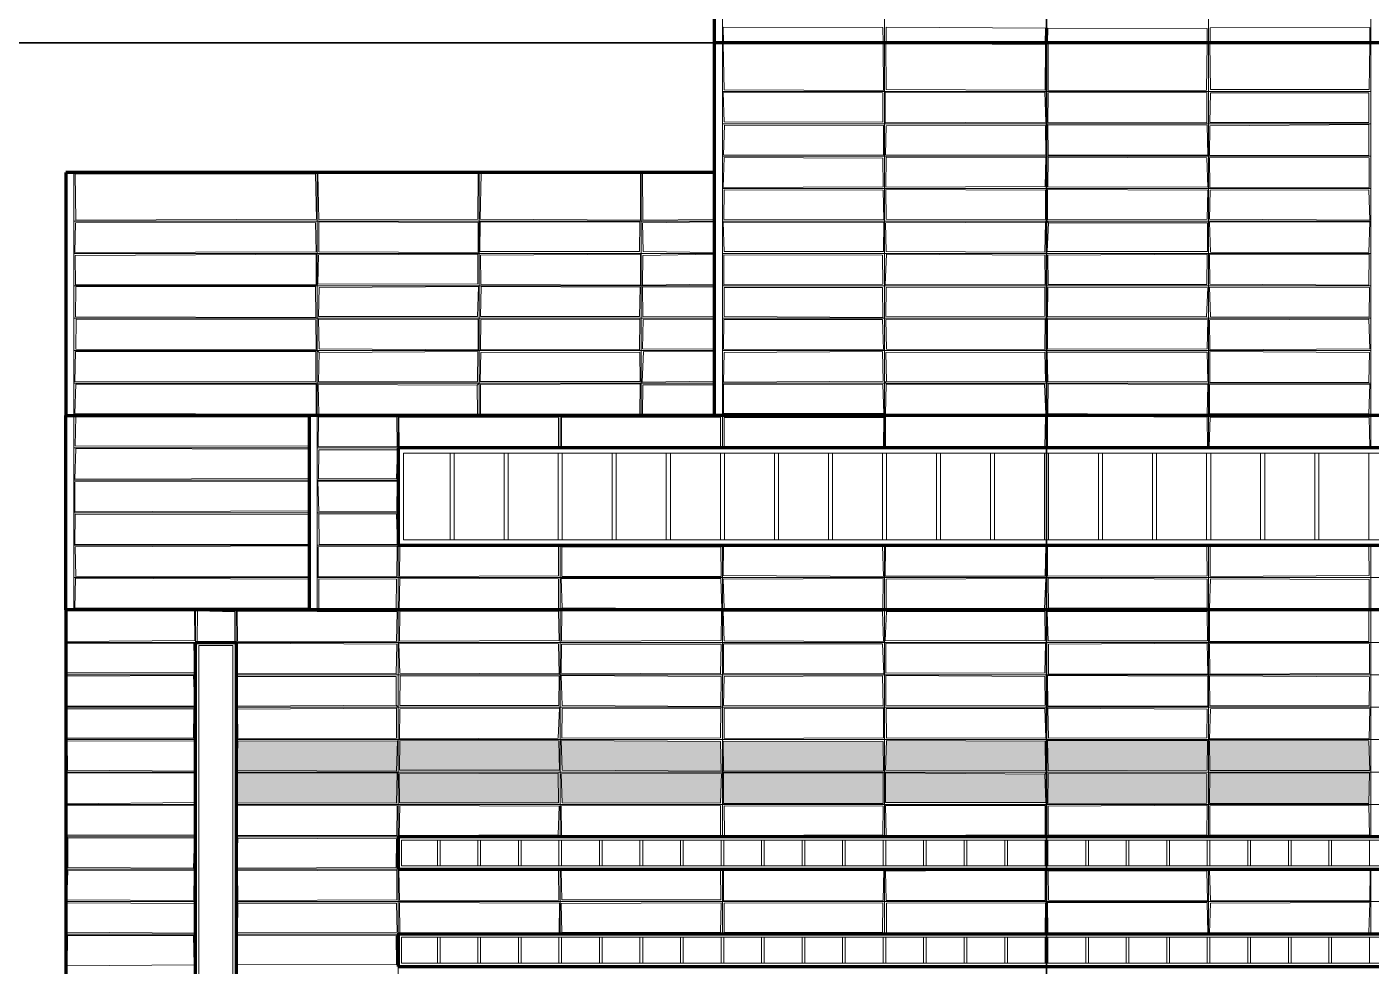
# Model space of a CAD drawing. Extents: x -50000 to 1632000, y -47600 to 308800.
# Drawn here: x 1426056 to 1475814, y 37013 to 71787 of the extents above; entities that cross this region are included whole.
import ezdxf

# ---------------------------------------------------------------- set-up
doc = ezdxf.new("R2010")
doc.units = 0
doc.header["$MEASUREMENT"] = 0
doc.layers.get('Defpoints').update_dxf_attribs({"color": 6})
doc.layers.add('2', color=7, linetype='Continuous')

msp = doc.modelspace()

# ---------------------------------------------------------------- hatches: boundary and pattern name
at = {"layer": '2', "linetype": 'Continuous'}
h = msp.add_hatch(color=251, dxfattribs=at)
h.dxf.hatch_style = 1
h.paths.add_polyline_path([(1439770.2, 45359.5), (1433859.1, 45345.8), (1433843.4, 44260.5), (1439731.7, 44228.1)])
h = msp.add_hatch(color=251, dxfattribs=at)
h.dxf.hatch_style = 1
h.paths.add_polyline_path([(1445748.6, 45354.9), (1439858.3, 45360.8), (1439850.5, 44265.6), (1445773.3, 44264.7)])
h = msp.add_hatch(color=251, dxfattribs=at)
h.dxf.hatch_style = 1
h.paths.add_polyline_path([(1451736.6, 45328.1), (1445827.9, 45360.6), (1445868, 44261.8), (1451756.4, 44235.6)])
h = msp.add_hatch(color=251, dxfattribs=at)
h.dxf.hatch_style = 1
h.paths.add_polyline_path([(1457751.3, 45334.3), (1451833.1, 45336.4), (1451842.5, 44231.6), (1457760.3, 44245)])
h = msp.add_hatch(color=251, dxfattribs=at)
h.dxf.hatch_style = 1
h.paths.add_polyline_path([(1463743.4, 45346.2), (1457872.1, 45367.3), (1457833.8, 44265.7), (1463763.3, 44255.6)])
h = msp.add_hatch(color=251, dxfattribs=at)
h.dxf.hatch_style = 1
h.paths.add_polyline_path([(1469757.5, 45362), (1463837.7, 45363), (1463856.6, 44243), (1469748.7, 44262.5)])
h = msp.add_hatch(color=251, dxfattribs=at)
h.dxf.hatch_style = 1
h.paths.add_polyline_path([(1475730.9, 45353.6), (1469830.5, 45370.1), (1469842.6, 44252.5), (1475768.8, 44256.7)])
h = msp.add_hatch(color=251, dxfattribs=at)
h.dxf.hatch_style = 1
h.paths.add_polyline_path([(1439765.2, 44170.5), (1433848.5, 44174.7), (1433827.2, 43062), (1439731.6, 43051.9)])
h = msp.add_hatch(color=251, dxfattribs=at)
h.dxf.hatch_style = 1
h.paths.add_polyline_path([(1445726.4, 44158.4), (1439836.5, 44138.3), (1439852.4, 43055.5), (1445736.5, 43055.7)])
h = msp.add_hatch(color=251, dxfattribs=at)
h.dxf.hatch_style = 1
h.paths.add_polyline_path([(1451762, 44143.8), (1445830, 44130.1), (1445870.3, 43061.9), (1451725.3, 43040.4)])
h = msp.add_hatch(color=251, dxfattribs=at)
h.dxf.hatch_style = 1
h.paths.add_polyline_path([(1457753.5, 44174.9), (1451840.9, 44172.1), (1451841.7, 43030.5), (1457750.3, 43030.3)])
h = msp.add_hatch(color=251, dxfattribs=at)
h.dxf.hatch_style = 1
h.paths.add_polyline_path([(1463732.9, 44125.3), (1457833.3, 44174.6), (1457834.3, 43071.8), (1463773.7, 43070.6)])
h = msp.add_hatch(color=251, dxfattribs=at)
h.dxf.hatch_style = 1
h.paths.add_polyline_path([(1469737.1, 44128.6), (1463854.3, 44147), (1463843.3, 43038.4), (1469731.7, 43049.1)])
h = msp.add_hatch(color=251, dxfattribs=at)
h.dxf.hatch_style = 1
h.paths.add_polyline_path([(1475749.3, 44159.1), (1469847.7, 44163.8), (1469830.8, 43031.4), (1475727.6, 43035)])

# ---------------------------------------------------------------- linework, layer by layer
at = {"layer": '2', "linetype": 'Continuous', "lineweight": 70}
for p, q in [((1451500, 74800), (1451500, 71200)), ((1476100, 71200), (1451500, 71200)), ((1451500, 71200), (1451500, 57400)), ((1427500, 66400), (1427500, 57400)), ((1451466.3, 66400), (1427500, 66400)), ((1427500, 57400), (1436500, 57400)), ((1427500, 50200), (1427500, 57400)), ((1487800, 56200), (1439800, 56200)), ((1439800, 56200), (1439800, 52600)), ((1439800, 52600), (1487800, 52600))]:
    msp.add_line(p, q, dxfattribs=at)
at = {"layer": '2', "color": 8, "linetype": 'Continuous', "lineweight": 13}
for p, q in [((1451800, 56200), (1451800, 74800)), ((1457800, 56200), (1457800, 74800)), ((1463800, 56200), (1463800, 74800)), ((1469800, 56200), (1469800, 74800)), ((1475800, 56200), (1475800, 74800)), ((1475800, 69400), (1451800, 69400)), ((1475800, 68200), (1451800, 68200)), ((1475800, 67000), (1451800, 67000)), ((1427800, 66400), (1427800, 50200)), ((1436800, 66400), (1436800, 50200)), ((1442800, 57400), (1442800, 66400)), ((1448800, 57400), (1448800, 66400)), ((1475800, 65800), (1451800, 65800)), ((1451500, 64600), (1427800, 64600)), ((1475800, 64600), (1451800, 64600)), ((1427800, 63400), (1451500, 63400)), ((1475800, 63400), (1451800, 63400)), ((1451500, 62200), (1427800, 62200)), ((1475800, 62200), (1451800, 62200)), ((1451500, 61000), (1427800, 61000)), ((1475800, 61000), (1451800, 61000)), ((1451500, 59800), (1427800, 59800)), ((1475800, 59800), (1451800, 59800)), ((1451500, 58600), (1427800, 58600)), ((1475800, 58600), (1451800, 58600)), ((1439800, 56200), (1439800, 57400)), ((1445800, 56200), (1445800, 57400)), ((1436500, 56200), (1427800, 56200)), ((1439800, 56200), (1436800, 56200)), ((1436500, 55000), (1427800, 55000)), ((1439800, 55000), (1436800, 55000)), ((1436500, 53800), (1427800, 53800)), ((1439800, 53800), (1436800, 53800)), ((1436500, 52600), (1427800, 52600)), ((1439800, 52600), (1436800, 52600)), ((1439800, 11800), (1439800, 52600)), ((1445800, 41800), (1445800, 52600)), ((1451800, 52600), (1451800, 41800)), ((1457800, 41800), (1457800, 52600)), ((1463800, 52600), (1463800, 41800)), ((1469800, 41800), (1469800, 52600)), ((1475800, 41800), (1475800, 52600)), ((1436500, 51400), (1427800, 51400)), ((1502500, 51400), (1436800, 51400)), ((1427500, 50200), (1427500, 11800)), ((1432300, 11800), (1432300, 50200)), ((1433800, 50200), (1433800, 11800)), ((1506100, 49000), (1427500, 49000)), ((1432300, 47800), (1427500, 47800)), ((1506100, 47800), (1433800, 47800)), ((1432300, 46600), (1427500, 46600)), ((1506100, 46600), (1433800, 46600)), ((1432300, 45400), (1427500, 45400)), ((1506100, 45400), (1433800, 45400)), ((1432300, 44200), (1427500, 44200)), ((1506100, 44200), (1433800, 44200)), ((1432300, 43000), (1427500, 43000)), ((1519150, 43000), (1433800, 43000)), ((1432300, 41800), (1427500, 41800)), ((1519150, 41800), (1433800, 41800)), ((1432300, 40600), (1427500, 40600)), ((1514800, 40600), (1433800, 40600)), ((1445800, 38200), (1445800, 40600)), ((1451800, 40600), (1451800, 38200)), ((1457800, 38200), (1457800, 40600)), ((1463800, 40600), (1463800, 38200)), ((1469800, 38200), (1469800, 40600)), ((1475800, 38200), (1475800, 40600)), ((1432300, 39400), (1427500, 39400)), ((1519150, 39400), (1433800, 39400)), ((1432300, 38200), (1427500, 38200)), ((1519150, 38200), (1433800, 38200))]:
    msp.add_line(p, q, dxfattribs=at)
at = {"layer": '2', "color": 8, "linetype": 'Continuous', "lineweight": 9}
for p, q in [((1451832.8, 71774.4), (1457737.1, 71758.3)), ((1451841.5, 71200), (1451832.8, 71774.4)), ((1457754.7, 71200), (1457737.1, 71758.3)), ((1457857.2, 71200), (1457857.7, 71773.1)), ((1457857.7, 71773.1), (1463755.7, 71736.9)), ((1463750, 71200), (1463755.7, 71736.9)), ((1463840.7, 71200), (1463852.6, 71736.9)), ((1463852.6, 71736.9), (1469740.3, 71731.1)), ((1469743.8, 71200), (1469740.3, 71731.1)), ((1469858.7, 71200), (1469859.5, 71747.3)), ((1469859.5, 71747.3), (1475766.8, 71763.4)), ((1475765.3, 71200), (1475766.8, 71763.4)), ((1457754.6, 71173.4), (1451831.8, 71152.5)), ((1457761.3, 69434.6), (1457754.6, 71173.4)), ((1457856.9, 71173.4), (1463757, 71133.8)), ((1457866, 69474.4), (1457856.9, 71173.4)), ((1463854.2, 71165), (1469742.9, 71163.9)), ((1463861.4, 69436.8), (1463854.2, 71165)), ((1469725.4, 69440.8), (1469742.9, 71163.9)), ((1469844, 71157), (1475763, 71147.6)), ((1469869.3, 69469.5), (1469844, 71157)), ((1451831.8, 71152.5), (1451867.7, 69457.1)), ((1463750.1, 69440.4), (1463757, 71133.8)), ((1475742.5, 69464), (1475763, 71147.6)), ((1451829.5, 69360.4), (1457745.9, 69344.5)), ((1451867.3, 68270.1), (1451829.5, 69360.4)), ((1451867.7, 69457.1), (1457761.3, 69434.6)), ((1457736.6, 68260.7), (1457745.9, 69344.5)), ((1457827.9, 68240.6), (1457828.6, 69362.9)), ((1457828.6, 69362.9), (1463735.5, 69370)), ((1457866, 69474.4), (1463750.1, 69440.4)), ((1463772.7, 68258.5), (1463735.5, 69370)), ((1463844.3, 68240.8), (1463854.3, 69342.7)), ((1463854.3, 69342.7), (1469729.2, 69358.7)), ((1463861.4, 69436.8), (1469725.4, 69440.8)), ((1469738.8, 68233.7), (1469729.2, 69358.7)), ((1469846.8, 68248), (1469869.8, 69346.5)), ((1469869.3, 69469.5), (1475742.5, 69464)), ((1469869.8, 69346.5), (1475726.9, 69343.8)), ((1475731.5, 68252.5), (1475726.9, 69343.8)), ((1451867.3, 68270.1), (1457736.6, 68260.7)), ((1457827.9, 68240.6), (1463772.7, 68258.5)), ((1463844.3, 68240.8), (1469738.8, 68233.7)), ((1469842.1, 68128), (1475731.5, 68169.6)), ((1469846.8, 68248), (1475731.5, 68252.5)), ((1475726.8, 67026.2), (1475731.5, 68169.6)), ((1451846.8, 67055.8), (1451873, 68144.9)), ((1451873, 68144.9), (1457762.2, 68135.1)), ((1457764.1, 67038.8), (1457762.2, 68135.1)), ((1457837.8, 67043.9), (1457857.9, 68126.4)), ((1457857.9, 68126.4), (1463761.4, 68135.1)), ((1463773.9, 67037.9), (1463761.4, 68135.1)), ((1463849, 68165.4), (1469742, 68150.2)), ((1463854.5, 67040.5), (1463849, 68165.4)), ((1469770.5, 67037.5), (1469742, 68150.2)), ((1469828.6, 67037.8), (1469842.1, 68128)), ((1451827.4, 65843.3), (1451865.2, 66946.5)), ((1451846.8, 67055.8), (1457764.1, 67038.8)), ((1451865.2, 66946.5), (1457737, 66925.9)), ((1457748, 65870.2), (1457737, 66925.9)), ((1457837.8, 67043.9), (1463773.9, 67037.9)), ((1457856.2, 65853.8), (1457860, 66965.1)), ((1457860, 66965.1), (1463771.2, 66952.3)), ((1463746.4, 65872.9), (1463771.2, 66952.3)), ((1463844.7, 65869.7), (1463860.4, 66961.4)), ((1463854.5, 67040.5), (1469770.5, 67037.5)), ((1463860.4, 66961.4), (1469733.4, 66935.8)), ((1469773.1, 65849.2), (1469733.4, 66935.8)), ((1469828.6, 67037.8), (1475726.8, 67026.2)), ((1469829.4, 66951.5), (1475744.7, 66932.8)), ((1469839.8, 65826.2), (1469829.4, 66951.5)), ((1475745.2, 65828.4), (1475744.7, 66932.8)), ((1427848, 66339.4), (1436737, 66352.2)), ((1427870.8, 64628.9), (1427848, 66339.4)), ((1436771.4, 64673.1), (1436737, 66352.2)), ((1436826.1, 66350.5), (1442765.9, 66360.5)), ((1436859.6, 64638.6), (1436826.1, 66350.5)), ((1442747.3, 64671.4), (1442765.9, 66360.5)), ((1442838.3, 64667.8), (1442869.5, 66348.4)), ((1442869.5, 66348.4), (1448766.6, 66358.2)), ((1448769.5, 64632.4), (1448766.6, 66358.2)), ((1448839.6, 66367.6), (1451466.1, 66345.8)), ((1448853.1, 64634.7), (1448839.6, 66367.6)), ((1451827.4, 65843.3), (1457748, 65870.2)), ((1451850, 64653.8), (1451866, 65748.2)), ((1451866, 65748.2), (1457754.6, 65741.4)), ((1457773.9, 64642.8), (1457754.6, 65741.4)), ((1457847.2, 65770), (1463763.2, 65738.8)), ((1457865.3, 64662.6), (1457847.2, 65770)), ((1457856.2, 65853.8), (1463746.4, 65872.9)), ((1463760.9, 64652.2), (1463763.2, 65738.8)), ((1463834.7, 65763.7), (1469770, 65736.7)), ((1463835.4, 64644.1), (1463834.7, 65763.7)), ((1463844.7, 65869.7), (1469773.1, 65849.2)), ((1469749.9, 64662.2), (1469770, 65736.7)), ((1469828.7, 64664.9), (1469858.3, 65747.4)), ((1469839.8, 65826.2), (1475745.2, 65828.4)), ((1469858.3, 65747.4), (1475727.5, 65748.3)), ((1475772.4, 64629.2), (1475727.5, 65748.3)), ((1427854.6, 64536.1), (1427831.6, 63438.3)), ((1436743.9, 64549.8), (1427854.6, 64536.1)), ((1427870.8, 64628.9), (1436771.4, 64673.1)), ((1436760.8, 63458.5), (1436743.9, 64549.8)), ((1436859.6, 64638.6), (1442747.3, 64671.4)), ((1436862.6, 64572.1), (1442762.5, 64543.6)), ((1436864.6, 63455.3), (1436862.6, 64572.1)), ((1442757.8, 63432.8), (1442762.5, 64543.6)), ((1442828.1, 63474.6), (1442831.1, 64565.3)), ((1442831.1, 64565.3), (1448747.2, 64560.9)), ((1442838.3, 64667.8), (1448769.5, 64632.4)), ((1448728.8, 63468), (1448747.2, 64560.9)), ((1448846.2, 64527.1), (1451464.2, 64564.4)), ((1448865.1, 63465), (1448846.2, 64527.1)), ((1448853.1, 64634.7), (1451464, 64660.1)), ((1451832.1, 64562.3), (1457773.2, 64543.3)), ((1451863.4, 63474.6), (1451832.1, 64562.3)), ((1451850, 64653.8), (1457773.9, 64642.8)), ((1457761.9, 63469.1), (1457773.2, 64543.3)), ((1457842, 64529.9), (1463755.7, 64552)), ((1457863.8, 63468.2), (1457842, 64529.9)), ((1457865.3, 64662.6), (1463760.9, 64652.2)), ((1463740.3, 63450.4), (1463755.7, 64552)), ((1463800, 64600), (1463869.6, 64526.4)), ((1463827.3, 63473), (1463869.6, 64526.4)), ((1463835.4, 64644.1), (1469749.9, 64662.2)), ((1463869.6, 64526.4), (1469760.7, 64535.3)), ((1469755.1, 63471.4), (1469760.7, 64535.3)), ((1469828.7, 64664.9), (1475772.4, 64629.2)), ((1469829.1, 64561.2), (1475771.5, 64570.5)), ((1469863.7, 63447.1), (1469829.1, 64561.2)), ((1475729.4, 63433.3), (1475771.5, 64570.5)), ((1427831.6, 63438.3), (1436760.8, 63458.5)), ((1427849, 63326.2), (1436768.2, 63373.4)), ((1427859.8, 62234.2), (1427849, 63326.2)), ((1436761.6, 62235.9), (1436768.2, 63373.4)), ((1436831.7, 62267), (1436855.7, 63350.4)), ((1436855.7, 63350.4), (1442745.7, 63374.4)), ((1436864.6, 63455.3), (1442757.8, 63432.8)), ((1442746.7, 62273.2), (1442745.7, 63374.4)), ((1442828.1, 63474.6), (1448728.8, 63468)), ((1442847, 63334.7), (1448770.8, 63374.1)), ((1442860, 62253.1), (1442847, 63334.7)), ((1448773.9, 62229.2), (1448770.8, 63374.1)), ((1448841.1, 62225.2), (1448861.1, 63326.7)), ((1448861.1, 63326.7), (1451464.9, 63369.5)), ((1448865.1, 63465), (1451465.4, 63439.3)), ((1451849.2, 62235.5), (1451859.2, 63347.8)), ((1451859.2, 63347.8), (1457731.1, 63340.7)), ((1451863.4, 63474.6), (1457761.9, 63469.1)), ((1457738.5, 62259.7), (1457731.1, 63340.7)), ((1457828.9, 62236.9), (1457873.9, 63368.4)), ((1457863.8, 63468.2), (1463740.3, 63450.4)), ((1457873.9, 63368.4), (1463735, 63337.3)), ((1463744.5, 62249), (1463735, 63337.3)), ((1463827.3, 63473), (1469755.1, 63471.4)), ((1463852.7, 63336.1), (1469742.9, 63367.8)), ((1463856.2, 62250.1), (1463852.7, 63336.1)), ((1469727.3, 62249.6), (1469742.9, 63367.8)), ((1469828, 63357.1), (1475745.8, 63373.6)), ((1469839.1, 62264.2), (1469828, 63357.1)), ((1469863.7, 63447.1), (1475729.4, 63433.3)), ((1475728.7, 62228.6), (1475745.8, 63373.6)), ((1427859.8, 62234.2), (1436761.6, 62235.9)), ((1436831.7, 62267), (1442746.7, 62273.2)), ((1442860, 62253.1), (1448773.9, 62229.2)), ((1448841.1, 62225.2), (1451463.4, 62264.1)), ((1451849.2, 62235.5), (1457738.5, 62259.7)), ((1457828.9, 62236.9), (1463744.5, 62249)), ((1463856.2, 62250.1), (1469727.3, 62249.6)), ((1469839.1, 62264.2), (1475728.7, 62228.6)), ((1427856.3, 61050.1), (1427868.6, 62156.7)), ((1427868.6, 62156.7), (1436735.6, 62174.3)), ((1436746.2, 61028.3), (1436735.6, 62174.3)), ((1436846.3, 61069.9), (1436874.1, 62142.1)), ((1436874.1, 62142.1), (1442768.9, 62170.6)), ((1442729.9, 61060.9), (1442768.9, 62170.6)), ((1442842.7, 61060.5), (1442871.5, 62169.4)), ((1442871.5, 62169.4), (1448751.9, 62149.5)), ((1448728.4, 61067.9), (1448751.9, 62149.5)), ((1448841.3, 62162.8), (1451463.9, 62151.1)), ((1448854.5, 61047.4), (1448841.3, 62162.8)), ((1451861.7, 62143.6), (1457727.2, 62143.7)), ((1451866, 61065.4), (1451861.7, 62143.6)), ((1457739.3, 61028.1), (1457727.2, 62143.7)), ((1457855, 61061), (1457867.2, 62139.9)), ((1457867.2, 62139.9), (1463738.8, 62146.4)), ((1463738.1, 61073.3), (1463738.8, 62146.4)), ((1463839.8, 61064), (1463844.2, 62140.9)), ((1463844.2, 62140.9), (1469771.2, 62125.5)), ((1469725.7, 61049.2), (1469771.2, 62125.5)), ((1469829, 62145.2), (1475760.3, 62133.8)), ((1469873, 61053.3), (1469829, 62145.2)), ((1475742.5, 61040.2), (1475760.3, 62133.8)), ((1427856.3, 61050.1), (1436746.2, 61028.3)), ((1427872.4, 59859.8), (1427874.2, 60960.8)), ((1427874.2, 60960.8), (1436748.6, 60946.3)), ((1436767.3, 59846.9), (1436748.6, 60946.3)), ((1436846.3, 61069.9), (1442729.9, 61060.9)), ((1436856.6, 60967.7), (1442759.1, 60959.2)), ((1436873.3, 59865.9), (1436856.6, 60967.7)), ((1442757.9, 59827.5), (1442759.1, 60959.2)), ((1442842.7, 61060.5), (1448728.4, 61067.9)), ((1442849.1, 59835.8), (1442860.2, 60953.9)), ((1442860.2, 60953.9), (1448750.3, 60963.5)), ((1448732.2, 59827.3), (1448750.3, 60963.5)), ((1448838.8, 59865.7), (1448870, 60953.3)), ((1448854.5, 61047.4), (1451464.7, 61066.8)), ((1448870, 60953.3), (1451463.3, 60935)), ((1451838.2, 59849.6), (1451860.2, 60953)), ((1451860.2, 60953), (1457726, 60951.4)), ((1451866, 61065.4), (1457739.3, 61028.1)), ((1457762.9, 59838.2), (1457726, 60951.4)), ((1457853.8, 60957.8), (1463744.5, 60969.9)), ((1457872, 59853.9), (1457853.8, 60957.8)), ((1457855, 61061), (1463738.1, 61073.3)), ((1463738, 59839.1), (1463744.5, 60969.9)), ((1463834.6, 60963), (1469773.3, 60945.5)), ((1463834.9, 59849.5), (1463834.6, 60963)), ((1463839.8, 61064), (1469725.7, 61049.2)), ((1469740.9, 59871.8), (1469773.3, 60945.5)), ((1469828.1, 60944.6), (1475734.5, 60967.4)), ((1469849.4, 59831.7), (1469828.1, 60944.6)), ((1469873, 61053.3), (1475742.5, 61040.2)), ((1475762.3, 59863.4), (1475734.5, 60967.4)), ((1427832.1, 58646.3), (1427859.6, 59764.3)), ((1427859.6, 59764.3), (1436748.3, 59767.3)), ((1427872.4, 59859.8), (1436767.3, 59846.9)), ((1436745.9, 58651.9), (1436748.3, 59767.3)), ((1436800, 59800), (1436870.9, 59726.6)), ((1436845.2, 58649.3), (1436870.9, 59726.6)), ((1436870.9, 59726.6), (1442753.9, 59773.2)), ((1436873.3, 59865.9), (1442757.9, 59827.5)), ((1442738.1, 58644.1), (1442753.9, 59773.2)), ((1442830.7, 58656.2), (1442856.7, 59729.9)), ((1442849.1, 59835.8), (1448732.2, 59827.3)), ((1442856.7, 59729.9), (1448742.3, 59740.7)), ((1448763.1, 58662.5), (1448742.3, 59740.7)), ((1448833.2, 58628.5), (1448875, 59769.9)), ((1448838.8, 59865.7), (1451463.3, 59852.4)), ((1448875, 59769.9), (1451463.7, 59759.5)), ((1451836.3, 58634.9), (1451863.8, 59735.8)), ((1451838.2, 59849.6), (1457762.9, 59838.2)), ((1451863.8, 59735.8), (1457727.7, 59764)), ((1457750.5, 58675), (1457727.7, 59764)), ((1457847.2, 59728.4), (1463733, 59747.2)), ((1457875, 58673.2), (1457847.2, 59728.4)), ((1457872, 59853.9), (1463738, 59839.1)), ((1463757.1, 58652.9), (1463733, 59747.2)), ((1463825.4, 59743.8), (1469750.2, 59740.6)), ((1463846.2, 58642), (1463825.4, 59743.8)), ((1463834.9, 59849.5), (1469740.9, 59871.8)), ((1469769.1, 58668.3), (1469750.2, 59740.6)), ((1469840.8, 58626.2), (1469844.1, 59766.3)), ((1469844.1, 59766.3), (1475748.6, 59735.9)), ((1469849.4, 59831.7), (1475762.3, 59863.4)), ((1475726.3, 58635.5), (1475748.6, 59735.9)), ((1427832.1, 58646.3), (1436745.9, 58651.9)), ((1427832.7, 57471.2), (1427865.3, 58561.9)), ((1427865.3, 58561.9), (1436762.6, 58562.2)), ((1436762.5, 57442.5), (1436762.6, 58562.2)), ((1436838.1, 58551.8), (1442725.7, 58526.9)), ((1436861.6, 57456), (1436838.1, 58551.8)), ((1436845.2, 58649.3), (1442738.1, 58644.1)), ((1442800, 58600), (1442725.7, 58526.9)), ((1442735.8, 57443.4), (1442725.7, 58526.9)), ((1442830.7, 58656.2), (1448763.1, 58662.5)), ((1442850.5, 58551.9), (1448751.9, 58568.6)), ((1442853, 57437.3), (1442850.5, 58551.9)), ((1448743, 57450.5), (1448751.9, 58568.6)), ((1448833.2, 58628.5), (1451463.8, 58665.5)), ((1448848.8, 57431.4), (1448853.9, 58537.1)), ((1448853.9, 58537.1), (1451463.2, 58534)), ((1451836.3, 58634.9), (1457750.5, 58675)), ((1451840.5, 57470.2), (1451847.3, 58553.4)), ((1451847.3, 58553.4), (1457736.7, 58547.5)), ((1457775, 57470.7), (1457736.7, 58547.5)), ((1457800, 58600), (1457875, 58673.2)), ((1457839.9, 57448.2), (1457864.9, 58564.3)), ((1457864.9, 58564.3), (1463729.1, 58562.2)), ((1457875, 58673.2), (1463757.1, 58652.9)), ((1463768.9, 57450.9), (1463729.1, 58562.2)), ((1463846.2, 58642), (1469769.1, 58668.3)), ((1463846.5, 57469.3), (1463865.9, 58566.3)), ((1463865.9, 58566.3), (1469769.8, 58547.5)), ((1469741.9, 57427.8), (1469769.8, 58547.5)), ((1469826.6, 58549.9), (1475771.5, 58561.9)), ((1469827.6, 57461.7), (1469826.6, 58549.9)), ((1469840.8, 58626.2), (1475726.3, 58635.5)), ((1475731, 57464.1), (1475771.5, 58561.9)), ((1427832.7, 57471.2), (1436762.5, 57442.5)), ((1427842.6, 56274.4), (1427871.9, 57364.8)), ((1427871.9, 57364.8), (1436469.1, 57361.4)), ((1436838.6, 56247.8), (1436847.1, 57355.5)), ((1436847.1, 57355.5), (1439746.8, 57337.2)), ((1436861.6, 57456), (1442735.8, 57443.4)), ((1439762.9, 56243.3), (1439746.8, 57337.2)), ((1439826.7, 57338.4), (1445734.6, 57326.7)), ((1439842.3, 56230.5), (1439826.7, 57338.4)), ((1442853, 57437.3), (1448743, 57450.5)), ((1445737.3, 56269.1), (1445734.6, 57326.7)), ((1445841.5, 56251.4), (1445847.2, 57340.8)), ((1445847.2, 57340.8), (1451736.4, 57331.5)), ((1448848.8, 57431.4), (1451466, 57440.7)), ((1451736.8, 56239.1), (1451736.4, 57331.5)), ((1451840.5, 57470.2), (1457775, 57470.7)), ((1451867.1, 57331.1), (1457772.5, 57331)), ((1451868.9, 56252.4), (1451867.1, 57331.1)), ((1457761.6, 56254.5), (1457772.5, 57331)), ((1457838.3, 56257.9), (1457841.2, 57374.3)), ((1457839.9, 57448.2), (1463768.9, 57450.9)), ((1457841.2, 57374.3), (1463766.5, 57345.7)), ((1463739.4, 56233.8), (1463766.5, 57345.7)), ((1463831.9, 57374.7), (1469744.1, 57340.5)), ((1463834.4, 56263), (1463831.9, 57374.7)), ((1463846.5, 57469.3), (1469741.9, 57427.8)), ((1469759.8, 56255.3), (1469744.1, 57340.5)), ((1469825.4, 56244.9), (1469858.2, 57340.5)), ((1469827.6, 57461.7), (1475731, 57464.1)), ((1469858.2, 57340.5), (1475744.3, 57329.9)), ((1475772.8, 56241.3), (1475744.3, 57329.9)), ((1427842.6, 56274.4), (1436462.9, 56263.6)), ((1436838.6, 56247.8), (1439762.9, 56243.3)), ((1439842.3, 56230.5), (1445737.3, 56269.1)), ((1445841.5, 56251.4), (1451736.8, 56239.1)), ((1451868.9, 56252.4), (1457761.6, 56254.5)), ((1457838.3, 56257.9), (1463739.4, 56233.8)), ((1463834.4, 56263), (1469759.8, 56255.3)), ((1469825.4, 56244.9), (1475772.8, 56241.3)), ((1427831.3, 55039), (1427871.7, 56174.4)), ((1427871.7, 56174.4), (1436463.6, 56147.4)), ((1436844.5, 55050.9), (1436857.4, 56129.7)), ((1436857.4, 56129.7), (1439773.8, 56127.5)), ((1439739.1, 55071.2), (1439773.8, 56127.5)), ((1427827, 54943.5), (1436467.8, 54952.6)), ((1427833.2, 53830.9), (1427827, 54943.5)), ((1427831.3, 55039), (1436462.8, 55071.2)), ((1436830.2, 54961.7), (1439758.1, 54963.6)), ((1436863.3, 53848.6), (1436830.2, 54961.7)), ((1436844.5, 55050.9), (1439739.1, 55071.2)), ((1439750.7, 53855.2), (1439758.1, 54963.6)), ((1427831, 52626.8), (1427846.3, 53750.9)), ((1427833.2, 53830.9), (1436463.5, 53873.1)), ((1427846.3, 53750.9), (1436463.9, 53726.7)), ((1436863.3, 53848.6), (1439750.7, 53855.2)), ((1436865.9, 53758.5), (1439739.6, 53750.3)), ((1436870.5, 52635.1), (1436865.9, 53758.5)), ((1439772.5, 52627.4), (1439739.6, 53750.3)), ((1427831, 52626.8), (1436463.7, 52633.5)), ((1427846.2, 52542.5), (1436467.7, 52573.2)), ((1427870.9, 51434.1), (1427846.2, 52542.5)), ((1436833.8, 52533.2), (1439763.9, 52566)), ((1436835.7, 51425.4), (1436833.8, 52533.2)), ((1436870.5, 52635.1), (1439772.5, 52627.4)), ((1439747.9, 51439.8), (1439763.9, 52566)), ((1439845.8, 51434.4), (1439864.6, 52536.8)), ((1439864.6, 52536.8), (1445739.6, 52559.4)), ((1445729, 51466.4), (1445739.6, 52559.4)), ((1445855.8, 52531.4), (1451739.8, 52538.5)), ((1445863.3, 51434.8), (1445855.8, 52531.4)), ((1451761.1, 51435.2), (1451739.8, 52538.5)), ((1451826.2, 51471.5), (1451843, 52558.9)), ((1451843, 52558.9), (1457731.6, 52570.8)), ((1457765.5, 51434.6), (1457731.6, 52570.8)), ((1457830.5, 51446.6), (1457836.9, 52541.8)), ((1457836.9, 52541.8), (1463771.4, 52572.5)), ((1463746.7, 51447.4), (1463771.4, 52572.5)), ((1463832.5, 52563.3), (1469731.5, 52540.3)), ((1463839.7, 51453.5), (1463832.5, 52563.3)), ((1469742.3, 51462.7), (1469731.5, 52540.3)), ((1469852.8, 51435.4), (1469854.9, 52570.4)), ((1469854.9, 52570.4), (1475726, 52543.6)), ((1475741.1, 51469.7), (1475726, 52543.6)), ((1427833.3, 50268.7), (1427851.5, 51371.9)), ((1427851.5, 51371.9), (1436466.2, 51345.1)), ((1427870.9, 51434.1), (1436463.2, 51450.2)), ((1436835.7, 51425.4), (1439747.9, 51439.8)), ((1436865.3, 51348.8), (1436856.8, 50262.4)), ((1439742.7, 51342.5), (1436865.3, 51348.8)), ((1439725.6, 50247.6), (1439742.7, 51342.5)), ((1439835.5, 50232.8), (1439864.8, 51374.9)), ((1439845.8, 51434.4), (1445729, 51466.4)), ((1439864.8, 51374.9), (1445735.3, 51353.4)), ((1445734.3, 50256.9), (1445735.3, 51353.4)), ((1445832.2, 51361.8), (1451744.3, 51369.5)), ((1445870.1, 50274.1), (1445832.2, 51361.8)), ((1445863.3, 51434.8), (1451761.1, 51435.2)), ((1451774.6, 50238), (1451744.3, 51369.5)), ((1451826.2, 51471.5), (1457765.5, 51434.6)), ((1451826.3, 51345.5), (1457757.8, 51366.9)), ((1451868.4, 50271.5), (1451826.3, 51345.5)), ((1457745.8, 50231.2), (1457757.8, 51366.9)), ((1457830.5, 51446.6), (1463746.7, 51447.4)), ((1457860.9, 50254.8), (1457867.5, 51335.9)), ((1457867.5, 51335.9), (1463773.6, 51360.4)), ((1463729.7, 50243), (1463773.6, 51360.4)), ((1463839.7, 51453.5), (1469742.3, 51462.7)), ((1463859.5, 51372.7), (1469740.6, 51334.6)), ((1463869.6, 50260.9), (1463859.5, 51372.7)), ((1469744.9, 50269.9), (1469740.6, 51334.6)), ((1469835.4, 50270.3), (1469869.4, 51350.7)), ((1469852.8, 51435.4), (1475741.1, 51469.7)), ((1469869.4, 51350.7), (1475736.7, 51332.2)), ((1475741.1, 50249.3), (1475736.7, 51332.2)), ((1427833.3, 50268.7), (1436463, 50265.4)), ((1436856.8, 50262.4), (1439725.6, 50247.6)), ((1439835.5, 50232.8), (1445734.3, 50256.9)), ((1445800, 50200), (1445870.1, 50274.1)), ((1445870.1, 50274.1), (1451774.6, 50238)), ((1451868.4, 50271.5), (1457745.8, 50231.2)), ((1463869.6, 50260.9), (1469744.9, 50269.9)), ((1469835.4, 50270.3), (1475741.1, 50249.3)), ((1427525.5, 49034.7), (1427547.3, 50161.1)), ((1427547.3, 50161.1), (1432266.7, 50148.9)), ((1432268.1, 49065.3), (1432266.7, 50148.9)), ((1432354.9, 49026.8), (1432368.4, 50169.5)), ((1432368.4, 50169.5), (1433752.6, 50125.1)), ((1433748.4, 49048), (1433752.6, 50125.1)), ((1433842.9, 50158.8), (1439762.8, 50125.2)), ((1433857.4, 49046), (1433842.9, 50158.8)), ((1439739.4, 49029.7), (1439762.8, 50125.2)), ((1439845.3, 49038.2), (1439866.9, 50149.7)), ((1439866.9, 50149.7), (1445738.3, 50147.3)), ((1445758.2, 49065.1), (1445738.3, 50147.3)), ((1445850.5, 49042.2), (1445861.3, 50165.5)), ((1445861.3, 50165.5), (1451764.6, 50151)), ((1451751.5, 49067.3), (1451764.6, 50151)), ((1451827.2, 50159), (1457726.8, 50136.5)), ((1451865, 49050.3), (1451827.2, 50159)), ((1457758.7, 49025.6), (1457726.8, 50136.5)), ((1457830.1, 49055.3), (1457871.7, 50148.2)), ((1457860.9, 50254.8), (1463729.7, 50243)), ((1457871.7, 50148.2), (1463738.7, 50128.2)), ((1463747.5, 49067.2), (1463738.7, 50128.2)), ((1463826, 50131.9), (1469745.3, 50145)), ((1463856.8, 49051), (1463826, 50131.9)), ((1469752.2, 49052.1), (1469745.3, 50145)), ((1469827.4, 50164.5), (1475726.1, 50173.8)), ((1469829.5, 49035.8), (1469827.4, 50164.5)), ((1475733.7, 49033.8), (1475726.1, 50173.8)), ((1427525.5, 49034.7), (1432268.1, 49065.3)), ((1427532.8, 48968.5), (1432230.8, 48969.6)), ((1427549.3, 47866.5), (1427532.8, 48968.5)), ((1432256.4, 47870), (1432230.8, 48969.6)), ((1432354.9, 49026.8), (1433748.4, 49048)), ((1433840.9, 47851.2), (1433851, 48973.5)), ((1433851, 48973.5), (1439750.2, 48935)), ((1433857.4, 49046), (1439739.4, 49029.7)), ((1439725.6, 47839.7), (1439750.2, 48935)), ((1439829.8, 48959.2), (1445731.5, 48948.9)), ((1439857, 47860.1), (1439829.8, 48959.2)), ((1439845.3, 49038.2), (1445758.2, 49065.1)), ((1445763, 47830.1), (1445731.5, 48948.9)), ((1445829.8, 47857.7), (1445848.3, 48938.3)), ((1445848.3, 48938.3), (1451752, 48936.4)), ((1445850.5, 49042.2), (1451751.5, 49067.3)), ((1451731.8, 47837.1), (1451752, 48936.4)), ((1451838.7, 47847.4), (1451845.5, 48939.1)), ((1451845.5, 48939.1), (1457725.5, 48948.5)), ((1451865, 49050.3), (1457758.7, 49025.6)), ((1457772, 47834.3), (1457725.5, 48948.5)), ((1457830.1, 49055.3), (1463747.5, 49067.2)), ((1457845.7, 47855.6), (1457847, 48972.1)), ((1457847, 48972.1), (1463765.2, 48972.5)), ((1463733, 47873.5), (1463765.2, 48972.5)), ((1463856.8, 49051), (1469752.2, 49052.1)), ((1463870.8, 47827.4), (1463871.9, 48938.3)), ((1463871.9, 48938.3), (1469742.4, 48968.2)), ((1469766.8, 47833.1), (1469742.4, 48968.2)), ((1469829.5, 49035.8), (1475733.7, 49033.8)), ((1469833.1, 48954.7), (1475755.3, 48946.5)), ((1469847.4, 47828.2), (1469833.1, 48954.7)), ((1475755, 47844.7), (1475755.3, 48946.5)), ((1427525.8, 47752.5), (1432228.2, 47769.9)), ((1427549.3, 47866.5), (1432256.4, 47870)), ((1432272.2, 46636.4), (1432228.2, 47769.9)), ((1433840.9, 47851.2), (1439725.6, 47839.7)), ((1439857, 47860.1), (1445763, 47830.1)), ((1445829.8, 47857.7), (1451731.8, 47837.1)), ((1445834.5, 47768.5), (1451751.4, 47738.5)), ((1445870.2, 46659.7), (1445834.5, 47768.5)), ((1451838.7, 47847.4), (1457772, 47834.3)), ((1457845.7, 47855.6), (1463733, 47873.5)), ((1457849.3, 46661), (1457854.9, 47774.6)), ((1457854.9, 47774.6), (1463733.3, 47737.1)), ((1463870.8, 47827.4), (1469766.8, 47833.1)), ((1469847.4, 47828.2), (1475755, 47844.7)), ((1427534.6, 46635.5), (1427525.8, 47752.5)), ((1433850.8, 46637.1), (1433852, 47738.9)), ((1433852, 47738.9), (1439729.9, 47736.3)), ((1439728.9, 46672.5), (1439729.9, 47736.3)), ((1439863, 46663.3), (1439867.5, 47764.4)), ((1439867.5, 47764.4), (1445760.5, 47753.4)), ((1445750, 46657.7), (1445760.5, 47753.4)), ((1451741.1, 46630.9), (1451751.4, 47738.5)), ((1451847.1, 46665.6), (1451861.4, 47737.9)), ((1451861.4, 47737.9), (1457728, 47755.3)), ((1457746.9, 46655.2), (1457728, 47755.3)), ((1463752.1, 46670.1), (1463733.3, 47737.1)), ((1463832.9, 47767.3), (1469765.4, 47751.1)), ((1463848.4, 46631.3), (1463832.9, 47767.3)), ((1469771.5, 46639.7), (1469765.4, 47751.1)), ((1469829.8, 47762.1), (1475753.6, 47729)), ((1469847.7, 46645.1), (1469829.8, 47762.1)), ((1475739.3, 46654.5), (1475753.6, 47729)), ((1427532.3, 45447), (1427537.9, 46540.3)), ((1427534.6, 46635.5), (1432272.2, 46636.4)), ((1427537.9, 46540.3), (1432239.6, 46543.8)), ((1432226.3, 45446.7), (1432239.6, 46543.8)), ((1433850.8, 46637.1), (1439728.9, 46672.5)), ((1433857.9, 46528.2), (1439736.3, 46568.4)), ((1433866.2, 45444.2), (1433857.9, 46528.2)), ((1439800, 46600), (1439728.9, 46672.5)), ((1439743.4, 45450.3), (1439736.3, 46568.4)), ((1439849.3, 45431.5), (1439855.4, 46543.4)), ((1439855.4, 46543.4), (1445769.1, 46567.8)), ((1439863, 46663.3), (1445750, 46657.7)), ((1445727.6, 45452.3), (1445769.1, 46567.8)), ((1445852.9, 45454.4), (1445868, 46549.1)), ((1445868, 46549.1), (1451742.8, 46558.7)), ((1445870.2, 46659.7), (1451741.1, 46630.9)), ((1451729.2, 45461.9), (1451742.8, 46558.7)), ((1451847.1, 46665.6), (1457746.9, 46655.2)), ((1451868.1, 46554.5), (1457763.5, 46562.3)), ((1451871.9, 45435.4), (1451868.1, 46554.5)), ((1457766.1, 45470.6), (1457763.5, 46562.3)), ((1457849.3, 46661), (1463752.1, 46670.1)), ((1457863.1, 46552.2), (1463737.9, 46548.3)), ((1457872.7, 45449), (1457863.1, 46552.2)), ((1463773, 45463.1), (1463737.9, 46548.3)), ((1463842.6, 46559.4), (1469750.8, 46525.1)), ((1463871.1, 45451.8), (1463842.6, 46559.4)), ((1463848.4, 46631.3), (1469771.5, 46639.7)), ((1469732, 45462.6), (1469750.8, 46525.1)), ((1469830.4, 45429.6), (1469863.5, 46534.3)), ((1469847.7, 46645.1), (1475739.3, 46654.5)), ((1469863.5, 46534.3), (1475765.6, 46547.4)), ((1475743.7, 45426.4), (1475765.6, 46547.4)), ((1427532.3, 45447), (1432226.3, 45446.7)), ((1427541.4, 45337.1), (1432271.3, 45351.2)), ((1427558.2, 44268.2), (1427541.4, 45337.1)), ((1432255.7, 44227.2), (1432271.3, 45351.2)), ((1433866.2, 45444.2), (1439743.4, 45450.3)), ((1439849.3, 45431.5), (1445727.6, 45452.3)), ((1445852.9, 45454.4), (1451729.2, 45461.9)), ((1451871.9, 45435.4), (1457766.1, 45470.6)), ((1457872.7, 45449), (1463773, 45463.1)), ((1463871.1, 45451.8), (1469732, 45462.6)), ((1469830.4, 45429.6), (1475743.7, 45426.4)), ((1427526.4, 43026.9), (1427530.8, 44173.1)), ((1427530.8, 44173.1), (1432266, 44166.5)), ((1427558.2, 44268.2), (1432255.7, 44227.2)), ((1432268.4, 43065.8), (1432266, 44166.5)), ((1427526.1, 42965.1), (1432243.7, 42949.7)), ((1427530.7, 41867.4), (1427526.1, 42965.1)), ((1427526.4, 43026.9), (1432268.4, 43065.8)), ((1432273.8, 41858.5), (1432243.7, 42949.7)), ((1433827.1, 41855.1), (1433829.9, 42967.4)), ((1433829.9, 42967.4), (1439756.4, 42952.2)), ((1439752.9, 41854.9), (1439756.4, 42952.2)), ((1439838.6, 41848.4), (1439857, 42960.3)), ((1439857, 42960.3), (1445762.5, 42930.4)), ((1445727.4, 41868.6), (1445762.5, 42930.4)), ((1445837.5, 42941.5), (1451726.2, 42955.5)), ((1445844, 41859.3), (1445837.5, 42941.5)), ((1451726.4, 41826.9), (1451726.2, 42955.5)), ((1451872.5, 42943), (1457756.6, 42940.4)), ((1451874.5, 41852.8), (1451872.5, 42943)), ((1457739.9, 41870.1), (1457756.6, 42940.4)), ((1457843.8, 42962.8), (1463750.5, 42963.4)), ((1457859.1, 41853.4), (1457843.8, 42962.8)), ((1463746.9, 41873.1), (1463750.5, 42963.4)), ((1463859.6, 42937.3), (1469740.4, 42969.1)), ((1463863.8, 41855.9), (1463859.6, 42937.3)), ((1469730.2, 41864.5), (1469740.4, 42969.1)), ((1469842.8, 42945.2), (1475730.6, 42969.5)), ((1469844.7, 41874.4), (1469842.8, 42945.2)), ((1475748.9, 41860.8), (1475730.6, 42969.5)), ((1427530.7, 41867.4), (1432273.8, 41858.5)), ((1433827.1, 41855.1), (1439752.9, 41854.9)), ((1439838.6, 41848.4), (1445727.4, 41868.6)), ((1445844, 41859.3), (1451726.4, 41826.9)), ((1451874.5, 41852.8), (1457739.9, 41870.1)), ((1457859.1, 41853.4), (1463746.9, 41873.1)), ((1463863.8, 41855.9), (1469730.2, 41864.5)), ((1469844.7, 41874.4), (1475748.9, 41860.8)), ((1427568.2, 40667.6), (1427573.4, 41761.6)), ((1427573.4, 41761.6), (1432262.7, 41747.5)), ((1432225.7, 40636.4), (1432262.7, 41747.5)), ((1433825.6, 40644.2), (1433865.1, 41754.1)), ((1433865.1, 41754.1), (1439733.9, 41728.2)), ((1439726.9, 40662.7), (1439733.9, 41728.2)), ((1427528.7, 39466.5), (1427568.8, 40556.8)), ((1427568.2, 40667.6), (1432225.7, 40636.4)), ((1427568.8, 40556.8), (1432253.6, 40545.2)), ((1432239.7, 39442.3), (1432253.6, 40545.2)), ((1433825.6, 40644.2), (1439726.9, 40662.7)), ((1433852.6, 40544.4), (1439745, 40560.1)), ((1433870.7, 39442.2), (1433852.6, 40544.4)), ((1439755.7, 39472.9), (1439745, 40560.1)), ((1439825.7, 40560.8), (1445730.6, 40538.5)), ((1439850.3, 39448.2), (1439825.7, 40560.8)), ((1445743.4, 39454.2), (1445730.6, 40538.5)), ((1445831.7, 40558.1), (1451725.2, 40568.2)), ((1445854.3, 39466.6), (1445831.7, 40558.1)), ((1451745.4, 39467.9), (1451725.2, 40568.2)), ((1451840.9, 39425.2), (1451841, 40572.1)), ((1451841, 40572.1), (1457772.3, 40562.1)), ((1457757.1, 39437.4), (1457772.3, 40562.1)), ((1457842.1, 40528.3), (1463752.4, 40572.9)), ((1457859.7, 39443.5), (1457842.1, 40528.3)), ((1463745.2, 39442.3), (1463752.4, 40572.9)), ((1463858.2, 40540.4), (1469733.6, 40535)), ((1463873.5, 39460.9), (1463858.2, 40540.4)), ((1469752.6, 39432.8), (1469733.6, 40535)), ((1469828.7, 40566.6), (1475772.9, 40559.7)), ((1469868.2, 39440.4), (1469828.7, 40566.6)), ((1475765.2, 39433.5), (1475772.9, 40559.7)), ((1427528.7, 39466.5), (1432239.7, 39442.3)), ((1427548.2, 38265.2), (1427553.2, 39358.9)), ((1427553.2, 39358.9), (1432262.3, 39336.1)), ((1432260.5, 38230.7), (1432262.3, 39336.1)), ((1433846.3, 38258), (1433861.5, 39343.5)), ((1433861.5, 39343.5), (1439735.3, 39339.1)), ((1433870.7, 39442.2), (1439755.7, 39472.9)), ((1439758.4, 38269.5), (1439735.3, 39339.1)), ((1439848.8, 39363.3), (1445769.3, 39340.5)), ((1439860.8, 38246.9), (1439848.8, 39363.3)), ((1439850.3, 39448.2), (1445743.4, 39454.2)), ((1445758.2, 38258.6), (1445769.3, 39340.5)), ((1445828.6, 39335.2), (1451751.9, 39350)), ((1445859.4, 38251.6), (1445828.6, 39335.2)), ((1445854.3, 39466.6), (1451745.4, 39467.9)), ((1451736.1, 38251.6), (1451751.9, 39350)), ((1451840.9, 39425.2), (1457757.1, 39437.4)), ((1451865, 39345.5), (1457742.8, 39352.2)), ((1451866.1, 38259.5), (1451865, 39345.5)), ((1457725.9, 38255.3), (1457742.8, 39352.2)), ((1457859.7, 39443.5), (1463745.2, 39442.3)), ((1457871.3, 38233), (1457874.5, 39344.4)), ((1457874.5, 39344.4), (1463758, 39354.3)), ((1463745.6, 38261.9), (1463758, 39354.3)), ((1463834.1, 39372.7), (1469743.8, 39372.9)), ((1463844.2, 38252.9), (1463834.1, 39372.7)), ((1463873.5, 39460.9), (1469752.6, 39432.8)), ((1469773.5, 38242.6), (1469743.8, 39372.9)), ((1469829.4, 38232.4), (1469874.6, 39345.4)), ((1469868.2, 39440.4), (1475765.2, 39433.5)), ((1469874.6, 39345.4), (1475761.3, 39369.6)), ((1475729, 38256.4), (1475761.3, 39369.6)), ((1427546.1, 37025.9), (1427560.5, 38150.6)), ((1427548.2, 38265.2), (1432260.5, 38230.7)), ((1427560.5, 38150.6), (1432227.7, 38147.2)), ((1432244.6, 37057), (1432227.7, 38147.2)), ((1433831.6, 38129.9), (1439725.4, 38147.6)), ((1433845, 37065), (1433831.6, 38129.9)), ((1433846.3, 38258), (1439758.4, 38269.5)), ((1439736.6, 37071.5), (1439725.4, 38147.6)), ((1439860.8, 38246.9), (1445758.2, 38258.6)), ((1445859.4, 38251.6), (1451736.1, 38251.6)), ((1451866.1, 38259.5), (1457725.9, 38255.3)), ((1457871.3, 38233), (1463745.6, 38261.9)), ((1463844.2, 38252.9), (1469773.5, 38242.6)), ((1469829.4, 38232.4), (1475729, 38256.4)), ((1427546.1, 37025.9), (1432244.6, 37057)), ((1433845, 37065), (1439736.6, 37071.5))]:
    msp.add_line(p, q, dxfattribs=at)
at = {"layer": '2', "linetype": 'Continuous', "lineweight": 20}
for p, q in [((1487600, 56000), (1440000, 56000)), ((1440000, 56000), (1440000, 52800)), ((1441725, 52800), (1441725, 56000)), ((1441875, 56000), (1441875, 52800)), ((1443725, 52800), (1443725, 56000)), ((1443875, 56000), (1443875, 52800)), ((1445725, 52800), (1445725, 56000)), ((1445875, 56000), (1445875, 52800)), ((1447725, 52800), (1447725, 56000)), ((1447875, 56000), (1447875, 52800)), ((1449725, 52800), (1449725, 56000)), ((1449875, 56000), (1449875, 52800)), ((1451725, 52800), (1451725, 56000)), ((1451875, 56000), (1451875, 52800)), ((1453725, 52800), (1453725, 56000)), ((1453875, 56000), (1453875, 52800)), ((1455725, 52800), (1455725, 56000)), ((1455875, 56000), (1455875, 52800)), ((1457725, 52800), (1457725, 56000)), ((1457875, 56000), (1457875, 52800)), ((1459725, 52800), (1459725, 56000)), ((1459875, 56000), (1459875, 52800)), ((1461725, 52800), (1461725, 56000)), ((1461875, 56000), (1461875, 52800)), ((1463725, 52800), (1463725, 56000)), ((1463875, 56000), (1463875, 52800)), ((1465725, 52800), (1465725, 56000)), ((1465875, 56000), (1465875, 52800)), ((1467725, 52800), (1467725, 56000)), ((1467875, 56000), (1467875, 52800)), ((1469725, 52800), (1469725, 56000)), ((1469875, 56000), (1469875, 52800)), ((1471725, 52800), (1471725, 56000)), ((1471875, 56000), (1471875, 52800)), ((1473725, 52800), (1473725, 56000)), ((1473875, 56000), (1473875, 52800)), ((1475725, 52800), (1475725, 56000)), ((1440000, 52800), (1487600, 52800)), ((1432420, 11920), (1432420, 48880)), ((1432420, 48880), (1433680, 48880)), ((1433680, 48880), (1433680, 11920)), ((1439920, 40720), (1439920, 41680)), ((1439920, 41680), (1487680, 41680)), ((1441250, 41680), (1441250, 40720)), ((1441350, 40720), (1441350, 41680)), ((1442750, 41680), (1442750, 40720)), ((1442850, 40720), (1442850, 41680)), ((1444250, 41680), (1444250, 40720)), ((1444350, 40720), (1444350, 41680)), ((1445750, 41680), (1445750, 40720)), ((1445850, 40720), (1445850, 41680)), ((1447250, 41680), (1447250, 40720)), ((1447350, 40720), (1447350, 41680)), ((1448750, 41680), (1448750, 40720)), ((1448850, 40720), (1448850, 41680)), ((1450250, 41680), (1450250, 40720)), ((1450350, 40720), (1450350, 41680)), ((1451750, 41680), (1451750, 40720)), ((1451850, 40720), (1451850, 41680)), ((1453250, 41680), (1453250, 40720)), ((1453350, 40720), (1453350, 41680)), ((1454750, 41680), (1454750, 40720)), ((1454850, 40720), (1454850, 41680)), ((1456250, 41680), (1456250, 40720)), ((1456350, 40720), (1456350, 41680)), ((1457750, 41680), (1457750, 40720)), ((1457850, 40720), (1457850, 41680)), ((1459250, 41680), (1459250, 40720)), ((1459350, 40720), (1459350, 41680)), ((1460750, 41680), (1460750, 40720)), ((1460850, 40720), (1460850, 41680)), ((1462250, 41680), (1462250, 40720)), ((1462350, 40720), (1462350, 41680)), ((1463750, 41680), (1463750, 40720)), ((1463850, 40720), (1463850, 41680)), ((1465250, 41680), (1465250, 40720)), ((1465350, 40720), (1465350, 41680)), ((1466750, 41680), (1466750, 40720)), ((1466850, 40720), (1466850, 41680)), ((1468250, 41680), (1468250, 40720)), ((1468350, 40720), (1468350, 41680)), ((1469750, 41680), (1469750, 40720)), ((1469850, 40720), (1469850, 41680)), ((1471250, 41680), (1471250, 40720)), ((1471350, 40720), (1471350, 41680)), ((1472750, 41680), (1472750, 40720)), ((1472850, 40720), (1472850, 41680)), ((1474250, 41680), (1474250, 40720)), ((1474350, 40720), (1474350, 41680)), ((1475750, 41680), (1475750, 40720)), ((1487680, 40720), (1439920, 40720)), ((1439920, 37120), (1439920, 38080)), ((1439920, 38080), (1487680, 38080)), ((1441250, 38080), (1441250, 37120)), ((1441350, 37120), (1441350, 38080)), ((1442750, 38080), (1442750, 37120)), ((1442850, 37120), (1442850, 38080)), ((1444250, 38080), (1444250, 37120)), ((1444350, 37120), (1444350, 38080)), ((1445750, 38080), (1445750, 37120)), ((1445850, 37120), (1445850, 38080)), ((1447250, 38080), (1447250, 37120)), ((1447350, 37120), (1447350, 38080)), ((1448750, 38080), (1448750, 37120)), ((1448850, 37120), (1448850, 38080)), ((1450250, 38080), (1450250, 37120)), ((1450350, 37120), (1450350, 38080)), ((1451750, 38080), (1451750, 37120)), ((1451850, 37120), (1451850, 38080)), ((1453250, 38080), (1453250, 37120)), ((1453350, 37120), (1453350, 38080)), ((1454750, 38080), (1454750, 37120)), ((1454850, 37120), (1454850, 38080)), ((1456250, 38080), (1456250, 37120)), ((1456350, 37120), (1456350, 38080)), ((1457750, 38080), (1457750, 37120)), ((1457850, 37120), (1457850, 38080)), ((1459250, 38080), (1459250, 37120)), ((1459350, 37120), (1459350, 38080)), ((1460750, 38080), (1460750, 37120)), ((1460850, 37120), (1460850, 38080)), ((1462250, 38080), (1462250, 37120)), ((1462350, 37120), (1462350, 38080)), ((1463750, 38080), (1463750, 37120)), ((1463850, 37120), (1463850, 38080)), ((1465250, 38080), (1465250, 37120)), ((1465350, 37120), (1465350, 38080)), ((1466750, 38080), (1466750, 37120)), ((1466850, 37120), (1466850, 38080)), ((1468250, 38080), (1468250, 37120)), ((1468350, 37120), (1468350, 38080)), ((1469750, 38080), (1469750, 37120)), ((1469850, 37120), (1469850, 38080)), ((1471250, 38080), (1471250, 37120)), ((1471350, 37120), (1471350, 38080)), ((1472750, 38080), (1472750, 37120)), ((1472850, 37120), (1472850, 38080)), ((1474250, 38080), (1474250, 37120)), ((1474350, 37120), (1474350, 38080)), ((1475750, 38080), (1475750, 37120)), ((1487680, 37120), (1439920, 37120))]:
    msp.add_line(p, q, dxfattribs=at)
at = {"layer": '2', "color": 7, "linetype": 'Continuous', "lineweight": 9}
for p, q in [((1433843.4, 44260.5), (1433859.1, 45345.8)), ((1433859.1, 45345.8), (1439770.2, 45359.5)), ((1439731.7, 44228.1), (1439770.2, 45359.5)), ((1439850.5, 44265.6), (1439858.3, 45360.8)), ((1439858.3, 45360.8), (1445748.6, 45354.9)), ((1445773.3, 44264.7), (1445748.6, 45354.9)), ((1445827.9, 45360.6), (1451736.6, 45328.1)), ((1445868, 44261.8), (1445827.9, 45360.6)), ((1451756.4, 44235.6), (1451736.6, 45328.1)), ((1451833.1, 45336.4), (1457751.3, 45334.3)), ((1451842.5, 44231.6), (1451833.1, 45336.4)), ((1457760.3, 44245), (1457751.3, 45334.3)), ((1457833.8, 44265.7), (1457872.1, 45367.3)), ((1457872.1, 45367.3), (1463743.4, 45346.2)), ((1463763.3, 44255.6), (1463743.4, 45346.2)), ((1463837.7, 45363), (1469757.5, 45362)), ((1463856.6, 44243), (1463837.7, 45363)), ((1469748.7, 44262.5), (1469757.5, 45362)), ((1469830.5, 45370.1), (1475730.9, 45353.6)), ((1469842.6, 44252.5), (1469830.5, 45370.1)), ((1475768.8, 44256.7), (1475730.9, 45353.6)), ((1433827.2, 43062), (1433848.5, 44174.7)), ((1433843.4, 44260.5), (1439731.7, 44228.1)), ((1433848.5, 44174.7), (1439765.2, 44170.5)), ((1439731.6, 43051.9), (1439765.2, 44170.5)), ((1439836.5, 44138.3), (1445726.4, 44158.4)), ((1439852.4, 43055.5), (1439836.5, 44138.3)), ((1439850.5, 44265.6), (1445773.3, 44264.7)), ((1445736.5, 43055.7), (1445726.4, 44158.4)), ((1445830, 44130.1), (1451762, 44143.8)), ((1445870.3, 43061.9), (1445830, 44130.1)), ((1445868, 44261.8), (1451756.4, 44235.6)), ((1451725.3, 43040.4), (1451762, 44143.8)), ((1451840.9, 44172.1), (1457753.5, 44174.9)), ((1451841.7, 43030.5), (1451840.9, 44172.1)), ((1451842.5, 44231.6), (1457760.3, 44245)), ((1457750.3, 43030.3), (1457753.5, 44174.9)), ((1457833.3, 44174.6), (1463732.9, 44125.3)), ((1457834.3, 43071.8), (1457833.3, 44174.6)), ((1457833.8, 44265.7), (1463763.3, 44255.6)), ((1463800, 44200), (1463732.9, 44125.3)), ((1463773.7, 43070.6), (1463732.9, 44125.3)), ((1463843.3, 43038.4), (1463854.3, 44147)), ((1463854.3, 44147), (1469737.1, 44128.6)), ((1463856.6, 44243), (1469748.7, 44262.5)), ((1469731.7, 43049.1), (1469737.1, 44128.6)), ((1469830.8, 43031.4), (1469847.7, 44163.8)), ((1469842.6, 44252.5), (1475768.8, 44256.7)), ((1469847.7, 44163.8), (1475749.3, 44159.1)), ((1475727.6, 43035), (1475749.3, 44159.1)), ((1433827.2, 43062), (1439731.6, 43051.9)), ((1439852.4, 43055.5), (1445736.5, 43055.7)), ((1445870.3, 43061.9), (1451725.3, 43040.4)), ((1451841.7, 43030.5), (1457750.3, 43030.3)), ((1457834.3, 43071.8), (1463773.7, 43070.6)), ((1463843.3, 43038.4), (1469731.7, 43049.1)), ((1469830.8, 43031.4), (1475727.6, 43035))]:
    msp.add_line(p, q, dxfattribs=at)
at = {"layer": '2', "linetype": 'Continuous', "lineweight": 70}
for points in [[(1490800, 50200), (1490800, 53800), (1491100, 53800), (1491100, 57400), (1436500, 57400), (1436500, 50200)], [(1493500, 1000), (1493500, 50200), (1427500, 50200), (1427500, 11800)]]:
    msp.add_lwpolyline(points, dxfattribs=at)
for points in [[(1432300, 49000), (1433800, 49000), (1433800, 11800), (1432300, 11800)], [(1439800, 40600), (1487800, 40600), (1487800, 41800), (1439800, 41800)], [(1439800, 37000), (1487800, 37000), (1487800, 38200), (1439800, 38200)]]:
    msp.add_lwpolyline(points, close=True, dxfattribs=at)
at = {"layer": 'Defpoints'}
for points in [[(1295600, 71200), (1463800, 71200), (1463800, 190000), (1295600, 190000)], [(1463800, 71200), (1632000, 71200), (1632000, 190000), (1463800, 190000)], [(1295600, -47600), (1463800, -47600), (1463800, 71200), (1295600, 71200)], [(1463800, -47600), (1632000, -47600), (1632000, 71200), (1463800, 71200)]]:
    msp.add_lwpolyline(points, close=True, dxfattribs=at)
at = {"layer": 'Defpoints', "ltscale": 200}
msp.add_lwpolyline([(1463800, 71200), (1463800, -47600)], dxfattribs=at)

doc.saveas('drawing.dxf')
